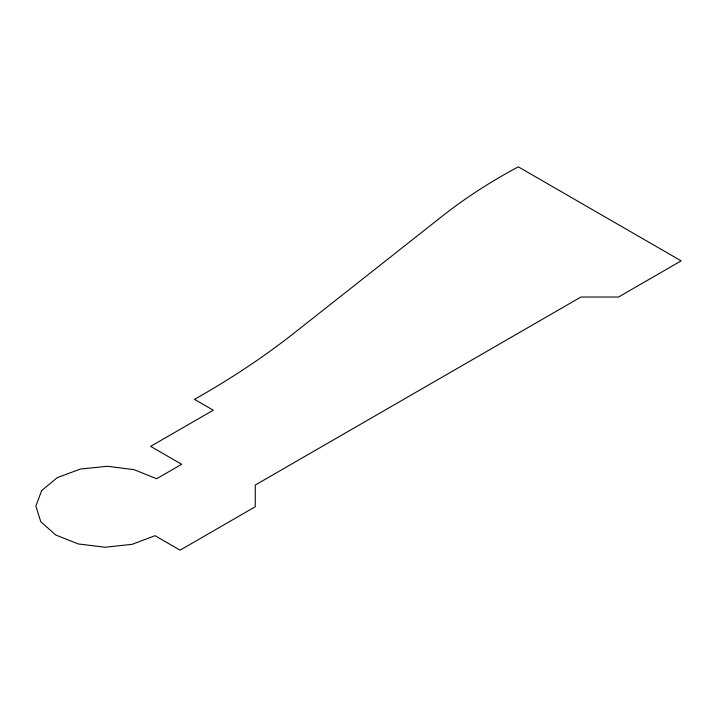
<?xml version="1.0" encoding="UTF-8"?>
<svg xmlns="http://www.w3.org/2000/svg" width="717" height="717" viewBox="0 0 717 717"><rect width="100%" height="100%" fill="white"/><g stroke="black" fill="none" stroke-linecap="round" stroke-linejoin="round"><path stroke-width="1.08" d="M41.649 490.625L35.85 506.103L40.779 521.68L55.675 534.972L78.27 543.952L105.103 547.241L132.062 544.337L155.033 535.689L180.092 550.154L255.252 506.758L255.252 485.059L580.94 297.026L618.52 297.026L681.15 260.863L518.301 166.846A591.184 341.319 0 0 0 442.756 215.79L294.14 333.038A918.504 530.293 0 0 1 194.477 399.351L213.272 410.205L150.633 446.359L181.679 464.284L156.629 478.75L134.151 469.671L107.362 466.274L80.367 469.061L57.279 477.612L41.649 490.625"/></g></svg>
